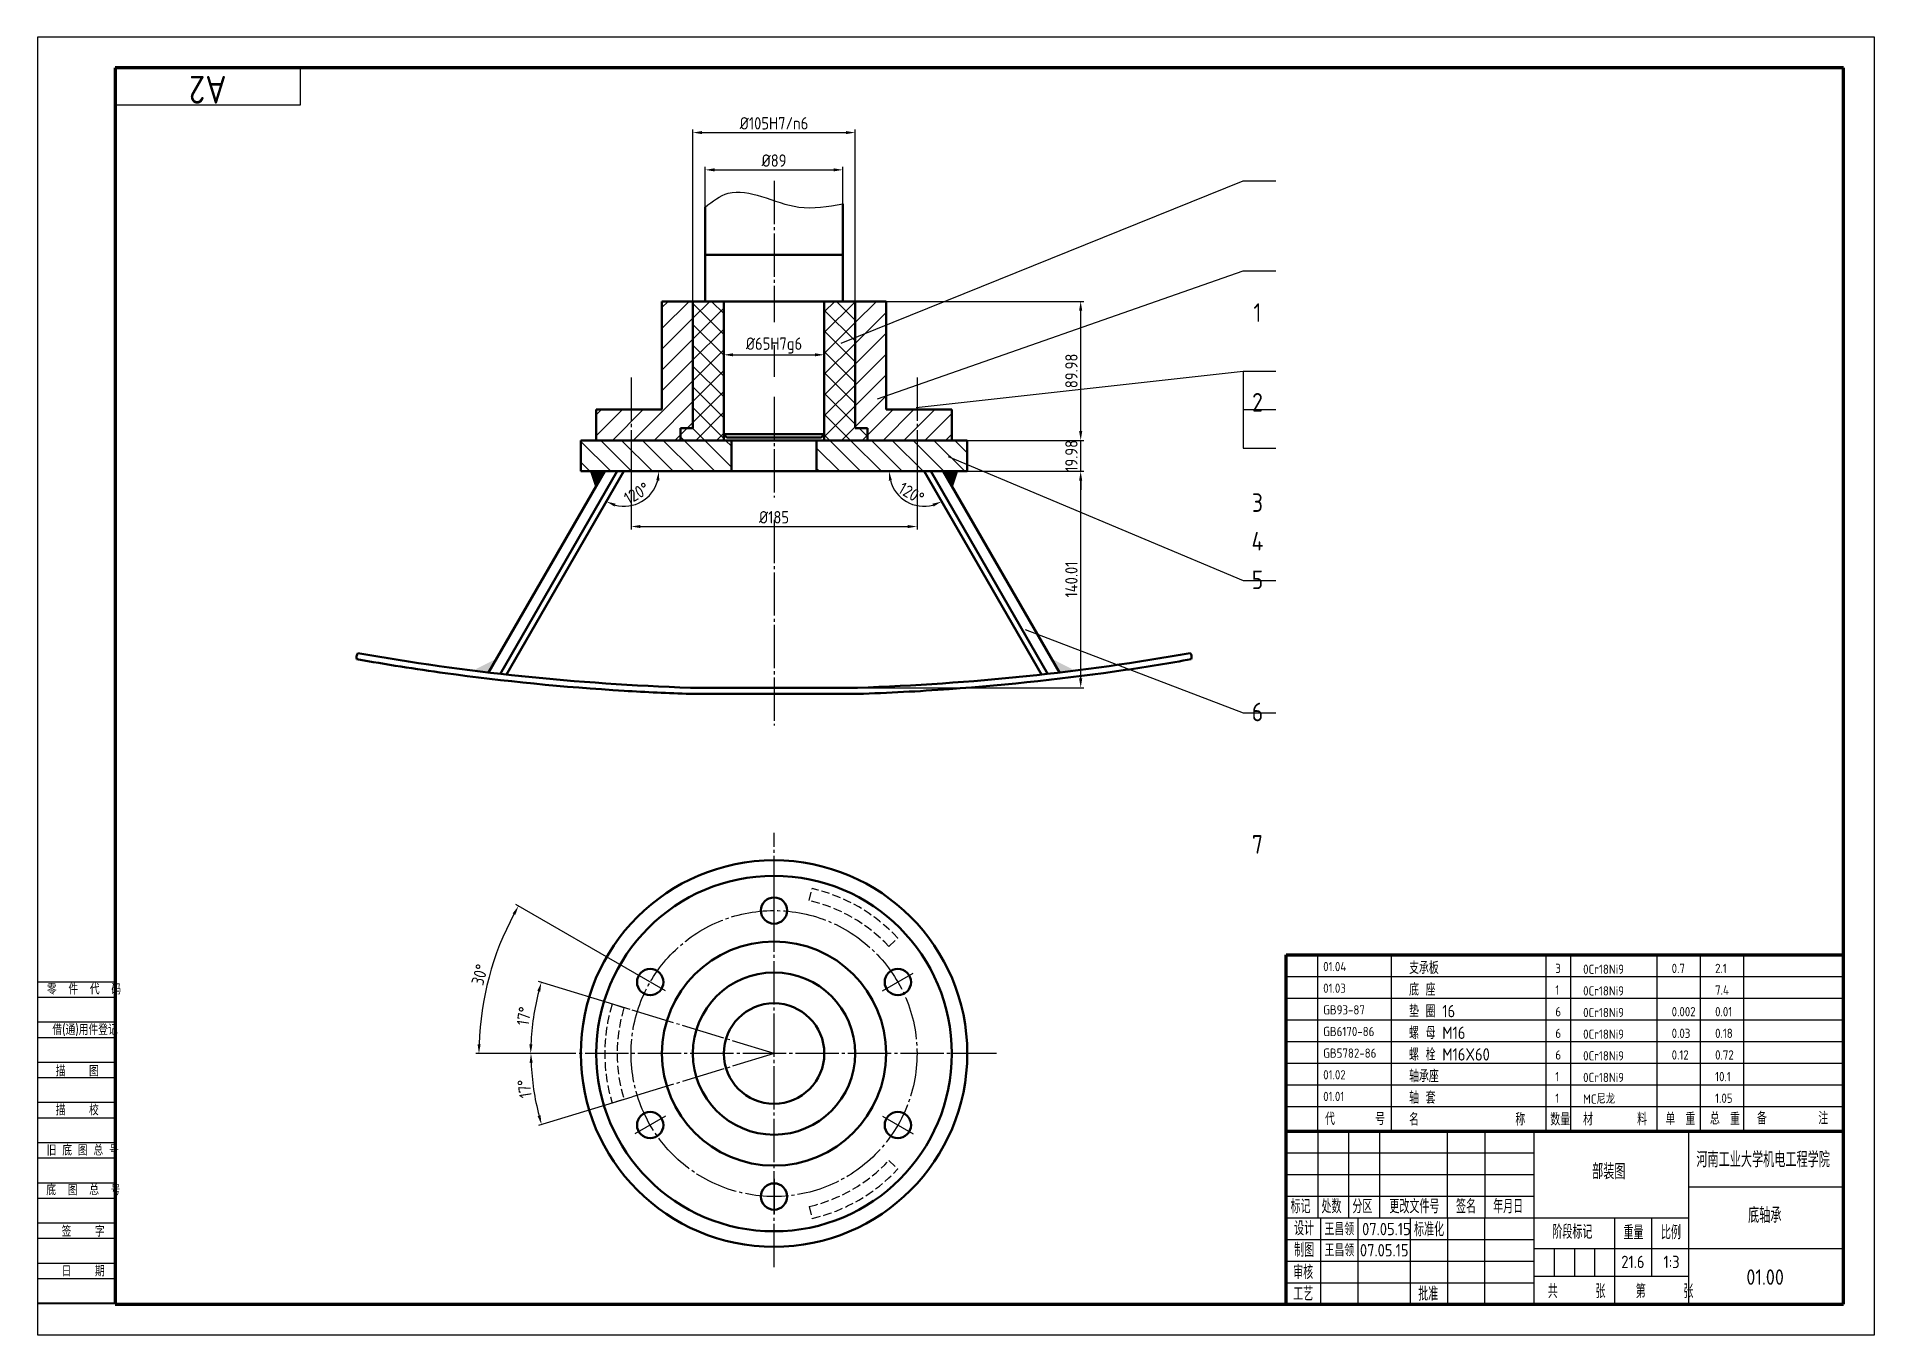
# Model space of a CAD drawing. Extents: x 0 to 594, y 0 to 420.
import ezdxf
from ezdxf.enums import TextEntityAlignment as Align

# ---------------------------------------------------------------- set-up
doc = ezdxf.new("R2010")
doc.units = 0
doc.header["$PDMODE"] = 3
doc.linetypes.add('C2', pattern=[17, 14, -1, 1, -1])
doc.linetypes.add('WZDASHED', pattern=[3.8, 2.8, -1])
doc.layers.get('0').update_dxf_attribs({"linetype": 'CONTINUOUS', "lineweight": 50})
doc.layers.get('DEFPOINTS').update_dxf_attribs({"linetype": 'CONTINUOUS'})
for name, color, linetype in [('CENTER', 4, 'C2'), ('DASHED', 1, 'WZDASHED'), ('DIM', 3, 'CONTINUOUS'), ('PMX', 6, 'CONTINUOUS'), ('TXT', 6, 'CONTINUOUS'), ('W_标题栏_文字', 6, 'CONTINUOUS'), ('W_标题栏_线框', 7, 'CONTINUOUS'), ('图框_标题栏文字', 6, 'CONTINUOUS')]:
    doc.layers.add(name, color=color, linetype=linetype)
doc.layers.add('图框_外框线', color=7, linetype='CONTINUOUS', lineweight=70)
doc.styles.add('HZFSD', font='ROMANS', dxfattribs={"width": 0.6667, "bigfont": 'HZFSD'})
doc.styles.add('工程字', font='gbenor.shx', dxfattribs={"bigfont": 'gbcbig.shx'})
doc.dimstyles.new('ARROW', dxfattribs={"dimtxt": 4, "dimasz": 3, "dimexe": 1, "dimexo": 0, "dimgap": 1, "dimtad": 1, "dimdsep": 46, "dimtxsty": 'HZFSD', "dimcen": 0, "dimclrd": 3, "dimclre": 3, "dimclrt": 6, "dimadec": 1, "dimazin": 2, "dimtfac": 0.514286, "dimtix": 1, "dimtmove": 0, "dimatfit": 3, "dimfxl": 0, "dimtolj": 1, "dimarcsym": 0})
pattern_1 = [(45, (22.3066, -15.545), (-3.367596, 3.367596), [])]
pattern_2 = [(135, (22.3066, -15.545), (-3.367596, -3.367596), [])]
pattern_3 = [(135, (22.3066, -15.545), (-3.367596, -3.367596), []), (225, (22.3066, -15.545), (3.367596, -3.367596), [])]

# ---------------------------------------------------------------- blocks, each defined once
blk = doc.blocks.new('*D1')
at = {"layer": 'DEFPOINTS', "color": 0, "lineweight": -3}
for p in [(160.96, 106.58), (191.57, 105.35), (167.39, 91.12), (238.13, 91.12), (310.05, 91.12)]:
    blk.add_point(p, dxfattribs=at)
at = {"layer": 'TXT', "color": 3, "lineweight": -2}
for p, q in [((191.57, 105.35), (161.91, 114.42)), ((167.39, 91.12), (158.43, 91.12))]:
    blk.add_line(p, q, dxfattribs=at)
blk.add_arc((238.13, 91.12), 78.7, 165.18413, 177.81587, dxfattribs=at)
at = {"layer": 'TXT', "color": 3, "lineweight": -3}
for points in [[(161.56, 111.38), (162.52, 111.11), (162.86, 114.13)], [(159.98, 94.11), (158.98, 94.13), (159.43, 91.12)]]:
    blk.add_solid(points, dxfattribs=at)
at = {"layer": 'TXT', "color": 6, "lineweight": -3, "insert": (157.21, 103.21), "char_height": 4, "attachment_point": 5, "rotation": 81.5, "style": '工程字'}
blk.add_mtext('\\A1;17°', dxfattribs=at)

msp = doc.modelspace()

# ---------------------------------------------------------------- hatches: boundary and pattern name
at = {"layer": 'PMX'}
h = msp.add_hatch(dxfattribs=at)
h.set_pattern_fill('ANSI31', color=256, scale=1.5, style=0)
h.set_pattern_definition(pattern_1)
h.paths.add_polyline_path([(201.879, 299.42), (180.629, 299.42), (180.629, 289.43), (207.879, 289.43), (207.879, 293.43), (211.879, 293.43), (211.879, 334.42), (201.879, 334.42)])
h = msp.add_hatch(dxfattribs=at)
h.set_pattern_fill('ANSI37', color=31, scale=1.5, angle=90, style=0)
h.set_pattern_definition(pattern_3)
h.paths.add_polyline_path([(221.879, 334.42), (211.879, 334.42), (211.879, 293.43), (207.879, 293.43), (207.879, 289.43), (221.879, 289.43)])
h = msp.add_hatch(dxfattribs=at)
h.set_pattern_fill('ANSI37', color=31, scale=1.5, angle=90, style=0)
h.set_pattern_definition(pattern_3)
h.paths.add_polyline_path([(254.379, 289.43), (268.379, 289.43), (268.379, 293.43), (264.379, 293.43), (264.379, 334.42), (254.379, 334.42)])
h = msp.add_hatch(dxfattribs=at)
h.set_pattern_fill('ANSI31', color=256, scale=1.5, style=0)
h.set_pattern_definition(pattern_1)
h.paths.add_polyline_path([(274.379, 334.42), (264.379, 334.42), (264.379, 293.43), (268.379, 293.43), (268.379, 289.43), (295.629, 289.43), (295.629, 299.42), (274.379, 299.42)])
h = msp.add_hatch(dxfattribs=at)
h.set_pattern_fill('ANSI31', color=256, scale=1.5, angle=90, style=0)
h.set_pattern_definition(pattern_2)
h.paths.add_polyline_path([(224.379, 279.439), (224.379, 289.43), (175.629, 289.43), (175.629, 279.439)])
h = msp.add_hatch(dxfattribs=at)
h.set_pattern_fill('ANSI31', color=256, scale=1.5, angle=90, style=0)
h.set_pattern_definition(pattern_2)
h.paths.add_polyline_path([(300.629, 279.439), (300.629, 289.43), (251.879, 289.43), (251.879, 279.439)])

# ---------------------------------------------------------------- linework, layer by layer
for p, q in [((215.879, 364.907), (215.879, 334.42)), ((260.379, 365.944), (260.379, 334.42)), ((260.379, 349.42), (215.879, 349.42)), ((274.379, 334.42), (201.879, 334.42)), ((201.879, 334.42), (201.879, 299.42)), ((211.879, 334.42), (211.879, 293.43)), ((221.879, 334.42), (221.879, 289.43)), ((254.379, 334.42), (254.379, 289.43)), ((264.379, 334.42), (264.379, 293.43)), ((274.379, 334.42), (274.379, 299.42)), ((201.879, 299.42), (180.629, 299.42)), ((180.629, 299.42), (180.629, 289.43)), ((274.379, 299.42), (295.629, 299.42)), ((295.629, 299.42), (295.629, 289.43)), ((295.629, 299.42), (295.629, 289.43)), ((207.879, 293.43), (207.879, 289.43)), ((211.879, 293.43), (207.879, 293.43)), ((254.379, 291.43), (221.879, 291.43)), ((221.879, 291.43), (222.879, 290.43)), ((254.379, 291.43), (253.379, 290.43)), ((264.379, 293.43), (268.379, 293.43)), ((268.379, 293.43), (268.379, 289.43)), ((300.629, 289.43), (175.629, 289.43)), ((175.629, 289.43), (175.629, 279.439)), ((253.379, 290.43), (222.879, 290.43)), ((224.379, 289.43), (224.379, 279.439)), ((251.879, 289.43), (251.879, 279.439)), ((300.629, 289.43), (300.629, 279.439)), ((183.379, 279.439), (145.814, 214.375)), ((187.379, 279.439), (149.525, 213.874)), ((189.596, 279.439), (151.645, 213.706)), ((300.629, 279.439), (175.629, 279.439)), ((286.661, 279.439), (324.612, 213.706)), ((288.879, 279.439), (326.733, 213.874)), ((292.879, 279.439), (330.444, 214.375)), ((211.129, 209.432), (265.129, 209.432)), ((211.129, 207.432), (265.129, 207.432))]:
    msp.add_line(p, q)
at = {"color": 6, "lineweight": 25}
msp.add_lwpolyline([(0, 0), (0, 420), (594, 420), (594, 0)], close=True, dxfattribs=at)
at = {"const_width": 0.5}
msp.add_lwpolyline([(403.742, 66), (583.742, 66)], dxfattribs=at)
for centre, radius in [((238.129, 91.117), 62.5), ((238.129, 91.117), 57.5), ((238.129, 137.367), 4.25), ((238.129, 91.117), 36.25), ((198.075, 114.242), 4.25), ((238.129, 91.117), 26.25), ((278.182, 114.242), 4.25), ((238.129, 91.117), 16.25), ((198.075, 67.992), 4.25), ((278.182, 67.992), 4.25), ((238.129, 44.867), 4.25)]:
    msp.add_circle(centre, radius)
for start_param, end_param in [(1.2275302, 1.503245), (1.6383477, 1.9140624)]:
    msp.add_ellipse((238.129, 408.976), major_axis=(-400, 0), ratio=0.5, start_param=start_param, end_param=end_param)
for points in [[(103.151, 218.675), (103.077, 219.644), (103.503, 220.644)], [(373.106, 218.675), (373.181, 219.644), (372.755, 220.644)]]:
    msp.add_spline(points, degree=3)
for points, knots in [([(103.151, 218.675), (112.582, 216.989), (122.139, 215.481), (150.755, 211.546), (170.097, 209.638), (196.743, 208.014), (203.896, 207.675), (211.061, 207.433)], [1.22753025, 1.22753025, 1.22753025, 1.22753025, 1.30243151, 1.30243151, 1.44951543, 1.44951543, 1.50324496, 1.50324496, 1.50324496, 1.50324496]), ([(265.196, 207.433), (275.079, 207.767), (284.937, 208.285), (314.005, 210.357), (333.068, 212.433), (358.919, 216.251), (366.048, 217.413), (373.106, 218.675)], [1.63834769, 1.63834769, 1.63834769, 1.63834769, 1.71244928, 1.71244928, 1.85800382, 1.85800382, 1.91406243, 1.91406243, 1.91406243, 1.91406243])]:
    msp.add_open_spline(points, degree=3, knots=knots)
at = {"layer": 'CENTER'}
for p, q in [((238.129, 373.392), (238.129, 327.668)), ((238.129, 320.205), (238.129, 309.953)), ((191.879, 309.746), (191.879, 277.67)), ((284.379, 309.746), (284.379, 277.67)), ((238.129, 303.557), (238.129, 270.928)), ((238.129, 263.752), (238.129, 197.23)), ((238.129, 22.03), (238.129, 162.505)), ((238.129, 131.617), (238.129, 143.117)), ((203.055, 111.367), (193.095, 117.117)), ((273.203, 111.367), (283.162, 117.117)), ((238.129, 91.117), (191.567, 105.352)), ((310.05, 91.117), (167.387, 91.117)), ((238.129, 91.117), (192.125, 77.052)), ((203.055, 70.867), (193.095, 65.117)), ((273.203, 70.867), (283.162, 65.117)), ((238.129, 50.617), (238.129, 39.117))]:
    msp.add_line(p, q, dxfattribs=at)
msp.add_circle((238.129, 91.117), 46.25, dxfattribs=at)
at = {"layer": 'DASHED'}
for p, q in [((249.545, 140.566), (250.445, 144.464)), ((275.245, 125.728), (278.17, 128.456)), ((189.596, 105.955), (185.771, 107.124)), ((189.596, 76.279), (185.771, 75.109)), ((275.245, 56.505), (278.17, 53.777)), ((249.545, 41.667), (250.445, 37.77))]:
    msp.add_line(p, q, dxfattribs=at)
for radius, start, end in [(54.75, 43, 77), (50.75, 43, 77), (54.75, 163, 197), (50.75, 163, 197), (50.75, 283, 317), (54.75, 283, 317)]:
    msp.add_arc((238.129, 91.117), radius, start, end, dxfattribs=at)
at = {"layer": 'DIM', "lineweight": -3}
for p, q in [((484, 10), (484, 66)), ((534, 10), (534, 66)), ((404, 38), (534, 38))]:
    msp.add_line(p, q, dxfattribs=at)
at = {"layer": 'PMX'}
for p, q in [((259.882, 320.848), (389.918, 373.352)), ((389.918, 373.352), (400.418, 373.352)), ((271.641, 302.887), (389.918, 344.337)), ((389.918, 344.337), (400.418, 344.337)), ((284.091, 300.123), (389.918, 311.868)), ((389.918, 311.868), (400.418, 311.868)), ((389.918, 311.868), (389.918, 286.911)), ((389.918, 299.389), (400.418, 299.389)), ((389.918, 286.911), (400.418, 286.911)), ((294.466, 284.234), (389.918, 244.165)), ((389.918, 244.165), (400.418, 244.165)), ((319.366, 228.276), (389.918, 201.333)), ((389.918, 201.333), (400.418, 201.333))]:
    msp.add_line(p, q, dxfattribs=at)
msp.add_spline([(215.879, 364.907), (223.305, 369.4), (234.031, 368.363), (246.141, 364.907), (260.379, 365.944)], degree=3, dxfattribs=at)
for points in [[(178.58, 279.439), (183.379, 279.439), (180.337, 274.171)], [(297.677, 279.439), (292.879, 279.439), (295.921, 274.171)], [(145.814, 214.375), (148.401, 218.857), (140.727, 214.996)], [(330.444, 214.375), (327.856, 218.857), (335.531, 214.996)]]:
    msp.add_solid(points, dxfattribs=at)
at = {"layer": 'TXT', "color": 3, "lineweight": -3}
for p, q in [((211.879, 334.42), (211.879, 389.999)), ((214.879, 388.999), (261.379, 388.999)), ((264.379, 334.42), (264.379, 389.999)), ((215.879, 364.907), (215.879, 377.949)), ((218.879, 376.949), (257.379, 376.949)), ((260.379, 365.944), (260.379, 377.949)), ((221.879, 334.42), (221.879, 316.124)), ((254.379, 334.42), (254.379, 316.124)), ((274.379, 334.42), (338.317, 334.42)), ((337.317, 292.43), (337.317, 331.42)), ((224.879, 317.124), (251.379, 317.124)), ((337.317, 292.43), (337.317, 295.43)), ((300.629, 289.43), (338.317, 289.43)), ((300.629, 289.43), (338.317, 289.43)), ((337.317, 279.439), (337.317, 289.43)), ((191.879, 279.439), (191.879, 260.58)), ((284.379, 279.439), (284.379, 260.58)), ((300.629, 279.439), (338.317, 279.439)), ((300.629, 279.439), (338.317, 279.439)), ((337.317, 276.439), (337.317, 273.439)), ((337.317, 212.432), (337.317, 276.439)), ((194.879, 261.58), (281.379, 261.58)), ((265.129, 209.432), (338.317, 209.432)), ((193.095, 117.117), (154.606, 139.339)), ((167.387, 91.117), (141.685, 91.117)), ((167.387, 91.117), (158.508, 91.117)), ((192.125, 77.052), (161.987, 67.838))]:
    msp.add_line(p, q, dxfattribs=at)
at = {"layer": 'TXT', "color": 3}
for p, q in [((414, 66), (414, 123)), ((437.85, 66), (437.85, 123)), ((487.85, 66), (487.85, 123)), ((495.85, 66), (495.85, 123)), ((523.742, 66), (523.742, 123)), ((537.796, 66), (537.796, 123)), ((551.85, 66), (551.85, 123)), ((403.742, 116), (583.742, 116)), ((403.742, 109), (583.742, 109)), ((403.742, 102), (583.742, 102)), ((403.742, 95), (583.742, 95)), ((403.742, 88), (583.742, 88)), ((403.742, 81), (583.742, 81)), ((403.742, 74), (583.742, 74))]:
    msp.add_line(p, q, dxfattribs=at)
at = {"layer": 'TXT', "color": 3, "lineweight": -3}
for centre, radius, start, end in [((189.596, 279.439), 11.309, 255.243663, 344.756337), ((286.661, 279.439), 11.309, 195.243663, 284.756337), ((238.129, 91.117), 95.444, 151.800995, 178.199005), ((238.129, 91.117), 78.621, 182.186423, 194.813577)]:
    msp.add_arc(centre, radius, start, end, dxfattribs=at)
for points in [[(214.879, 389.499), (214.879, 388.499), (211.879, 388.999)], [(261.379, 389.499), (261.379, 388.499), (264.379, 388.999)], [(218.879, 377.449), (218.879, 376.449), (215.879, 376.949)], [(257.379, 377.449), (257.379, 376.449), (260.379, 376.949)], [(336.817, 331.42), (337.817, 331.42), (337.317, 334.42)], [(224.879, 317.624), (224.879, 316.624), (221.879, 317.124)], [(251.379, 317.624), (251.379, 316.624), (254.379, 317.124)], [(336.817, 292.43), (337.817, 292.43), (337.317, 289.43)], [(336.817, 292.43), (337.817, 292.43), (337.317, 289.43)], [(200.012, 276.532), (201.003, 276.399), (200.906, 279.439)], [(275.254, 276.399), (276.245, 276.532), (275.352, 279.439)], [(336.817, 276.439), (337.817, 276.439), (337.317, 279.439)], [(336.817, 276.439), (337.817, 276.439), (337.317, 279.439)], [(186.525, 268.041), (186.906, 268.965), (183.942, 269.645)], [(289.351, 268.965), (289.732, 268.041), (292.316, 269.645)], [(194.879, 262.08), (194.879, 261.08), (191.879, 261.58)], [(281.379, 262.08), (281.379, 261.08), (284.379, 261.58)], [(336.817, 212.432), (337.817, 212.432), (337.317, 209.432)], [(153.576, 136.461), (154.45, 135.974), (155.472, 138.839)], [(143.232, 94.109), (142.232, 94.124), (142.685, 91.117)], [(159.066, 88.108), (160.065, 88.127), (159.508, 91.117)], [(162.602, 71.153), (161.641, 70.878), (162.944, 68.13)]]:
    msp.add_solid(points, dxfattribs=at)
at = {"layer": 'W_标题栏_文字'}
for p, q in [((0, 114.35), (25, 114.35)), ((0, 109.35), (25, 109.35)), ((0, 101.35), (25, 101.35)), ((0, 96.35), (25, 96.35)), ((0, 88.35), (25, 88.35)), ((0, 83.35), (25, 83.35)), ((0, 75.35), (25, 75.35)), ((0, 70.35), (25, 70.35)), ((0, 62.35), (25, 62.35)), ((0, 57.35), (25, 57.35)), ((0, 49.35), (25, 49.35)), ((0, 44.35), (25, 44.35)), ((0, 36.35), (25, 36.35)), ((0, 31.35), (25, 31.35)), ((0, 23.35), (25, 23.35)), ((0, 18.35), (25, 18.35))]:
    msp.add_line(p, q, dxfattribs=at)
msp.add_lwpolyline([(25, 398), (85, 398), (85, 410)], dxfattribs=at)
at = {"layer": 'W_标题栏_文字', "const_width": 0.7}
msp.add_lwpolyline([(0, 10.35), (25, 10.35)], dxfattribs=at)
at = {"layer": 'W_标题栏_线框', "color": 3}
for p, q in [((414, 66), (414, 38)), ((424, 38), (424, 66)), ((434, 66), (434, 38)), ((456, 38), (456, 66)), ((468, 66), (468, 38)), ((404, 59), (484, 59)), ((404, 52), (484, 52)), ((534, 48), (584, 48)), ((404, 45), (484, 45)), ((415, 10), (415, 38)), ((427, 38), (427, 10)), ((444, 10), (444, 38)), ((456, 38), (456, 10)), ((468, 10), (468, 38)), ((510, 38), (510, 10.276)), ((522, 38), (522, 19)), ((404, 31), (484, 31)), ((404, 24), (484, 24)), ((584, 28), (484, 28)), ((490.5, 28), (490.5, 19)), ((497, 28), (497, 19)), ((503.5, 28), (503.5, 19)), ((534, 19), (484, 19)), ((404, 17), (484, 17))]:
    msp.add_line(p, q, dxfattribs=at)
at = {"layer": '图框_外框线'}
for p, q in [((584, 410), (25, 410)), ((25, 410), (25, 10)), ((584, 10), (584, 410)), ((403.742, 123), (583.742, 123)), ((403.742, 10), (403.742, 123)), ((403.742, 66), (583.742, 66)), ((25, 10), (584, 10))]:
    msp.add_line(p, q, dxfattribs=at)

# ---------------------------------------------------------------- texts
at = {"layer": 'PMX', "style": '工程字'}
for s, p in [('1', (394.495, 325.988)), ('2', (394.495, 296.973)), ('3', (394.495, 264.504)), ('4', (394.495, 252.025)), ('5', (394.495, 239.547)), ('6', (394.495, 196.801)), ('7', (394.495, 153.969))]:
    msp.add_text(s, height=6, dxfattribs=at).set_placement(p, align=Align.BOTTOM_CENTER)
at = {"layer": 'TXT', "style": '工程字'}
for s, height, p in [('01.04', 3, (415.764, 117.75)), ('支承板', 4, (443.539, 116.837)), ('3', 3, (490.846, 117.161)), ('0Cr18Ni9', 3, (499.838, 116.884)), ('0.7', 3, (528.468, 117.161)), ('2.1', 3, (542.522, 117.161)), ('01.03', 3, (415.764, 110.75)), ('底 座', 4, (443.539, 109.837)), ('1', 3, (490.846, 110.161)), ('7.4', 3, (542.522, 110.161)), ('垫 圈 16', 4, (443.539, 102.837)), ('0Cr18Ni9', 3, (499.838, 109.884)), ('GB93-87', 3, (415.764, 103.75)), ('6', 3, (490.846, 103.161)), ('0Cr18Ni9', 3, (499.838, 102.884)), ('0.002', 3, (528.468, 103.161)), ('0.01', 3, (542.522, 103.161)), ('GB6170-86', 3, (415.764, 96.75)), ('螺 母 M16', 4, (443.539, 95.837)), ('6', 3, (490.846, 96.161)), ('0Cr18Ni9', 3, (499.838, 95.884)), ('0.03', 3, (528.468, 96.161)), ('0.18', 3, (542.522, 96.161)), ('GB5782-86', 3, (415.764, 89.75)), ('螺 栓 M16X60', 4, (443.539, 88.837)), ('6', 3, (490.846, 89.161)), ('0Cr18Ni9', 3, (499.838, 88.884)), ('0.12', 3, (528.468, 89.161)), ('0.72', 3, (542.522, 89.161)), ('01.02', 3, (415.764, 82.75)), ('轴承座', 4, (443.539, 81.837)), ('1', 3, (490.846, 82.161)), ('0Cr18Ni9', 3, (499.838, 81.884)), ('10.1', 3, (542.522, 82.161)), ('01.01', 3, (415.764, 75.75)), ('轴 套', 4, (443.539, 74.837)), ('1', 3, (490.846, 75.161)), ('MC尼龙', 3, (499.838, 74.884)), ('1.05', 3, (542.522, 75.161)), ('代      号', 4, (416.355, 68.001)), ('名', 4, (443.539, 67.837)), ('称', 4, (477.914, 67.837)), ('数量', 4, (489.226, 67.837)), ('材', 4, (499.838, 67.884)), ('料', 4, (517.303, 67.884)), ('单', 4, (526.46, 67.972)), ('重', 4, (532.919, 67.972)), ('总', 4, (540.86, 68.13)), ('重', 4, (547.345, 67.972)), ('备', 4, (556.068, 68.213)), ('注', 4, (575.906, 68.213))]:
    msp.add_text(s, height=height, dxfattribs=at).set_placement(p)
at = {"layer": 'TXT', "lineweight": -3, "insert": (55, 402.855), "char_height": 9, "width": 60, "attachment_point": 5, "rotation": 180, "style": '工程字'}
msp.add_mtext('{\\C3;A2}', dxfattribs=at)
at = {"layer": 'TXT', "color": 6, "lineweight": -3, "char_height": 4, "attachment_point": 5, "style": '工程字'}
for s, insert in [('%%C105H7/n6', (238.129, 391.999)), ('%%C89', (238.129, 379.949)), ('%%C65H7g6', (238.129, 320.124)), ('%%C185', (238.129, 264.58))]:
    msp.add_mtext(s, dxfattribs=dict(at, insert=insert))
for s, insert, rotation in [('89.98', (334.317, 311.925), 90), ('19.98', (334.317, 284.434), 90), ('\\A1;120°', (193.696, 272.339), 30), ('\\A1;120°', (282.562, 272.339), 330), ('140.01', (334.317, 244.436), 90), ('\\A1;30°', (142.933, 116.625), 75), ('\\A1;17°', (157.428, 79.768), 98.5)]:
    msp.add_mtext(s, dxfattribs=dict(at, insert=insert, rotation=rotation))
at = {"layer": 'TXT', "lineweight": -3, "char_height": 4, "attachment_point": 5, "style": '工程字'}
for s, insert, width in [('王昌领', (421, 27.5), 12), ('07.05.15', (435.5, 27.5), 17)]:
    msp.add_mtext(s, dxfattribs=dict(at, insert=insert, width=width))
at = {"layer": 'W_标题栏_文字', "style": '工程字'}
for s, height, p in [('零  件  代  码', 3.5, (2.939, 110.215)), ('借(通)用件登记', 3.5, (4.709, 97.106)), ('旧 底 图 总 号', 3.5, (2.862, 58.104)), ('河南工业大学机电工程学院', 5, (536.456, 54.319)), ('底  图  总  号', 3.5, (2.741, 45.264)), ('底轴承', 5, (553.188, 36.319)), ('01.00', 5, (552.63, 16.319))]:
    msp.add_text(s, height=height, dxfattribs=at).set_placement(p)
for s, p in [('描    图', (12.758, 85.672)), ('描    校', (12.758, 73.051)), ('  签    字', (12.758, 33.835)), ('  日    期', (12.758, 20.924))]:
    msp.add_text(s, height=3.5, dxfattribs=at).set_placement(p, align=Align.MIDDLE)
for s, height, p in [('部装图', 5, (508.146, 50.474)), ('21.6', 4, (515.933, 21.729)), ('1:3', 4, (528.433, 21.729))]:
    msp.add_text(s, height=height, dxfattribs=at).set_placement(p, align=Align.CENTER)
at = {"layer": '图框_标题栏文字', "style": '工程字'}
for s, height, p in [('标记', 4.5, (405.2, 39.439)), ('处数', 4.5, (415.2, 39.439)), ('分区', 4.5, (425.2, 39.439)), ('更改文件号', 4.5, (437.165, 39.439)), ('签名', 4.5, (458.722, 39.439)), ('年月日', 4.5, (470.722, 39.439)), ('设计', 4.5, (406.335, 32.348)), ('07.05.15', 4, (428.335, 32.348)), ('标准化', 4.5, (445.139, 32)), ('阶段标记', 4.5, (489.891, 31.2)), ('重量', 4.5, (512.891, 31)), ('比例', 4.5, (525, 31)), ('制图', 4.5, (406.335, 25.348)), ('审核', 4.5, (406.045, 18.148)), ('工艺', 4.5, (406.045, 11.148)), ('批准', 4.5, (446.47, 11.148)), ('共     张    第     张', 4.5, (488.401, 12))]:
    msp.add_text(s, height=height, dxfattribs=at).set_placement(p)
msp.add_text('王昌领', height=4, dxfattribs=at).set_placement((420.969, 32.348), align=Align.CENTER)

# ---------------------------------------------------------------- dimensions: what is measured, and where the dimension line sits
at = {"layer": 'TXT', "lineweight": -3}
dim = msp.add_angular_dim_2l(base=(160.96, 106.583), line1=((310.05, 91.117), (167.387, 91.117)), line2=((238.129, 91.117), (191.567, 105.352)), dimstyle='ARROW', override={"dimtxsty": '工程字'}, dxfattribs=at)
dim.commit()
dim.dimension.update_dxf_attribs({"geometry": '*D1', "text_midpoint": (157.214, 103.21)})

doc.saveas('drawing.dxf')
